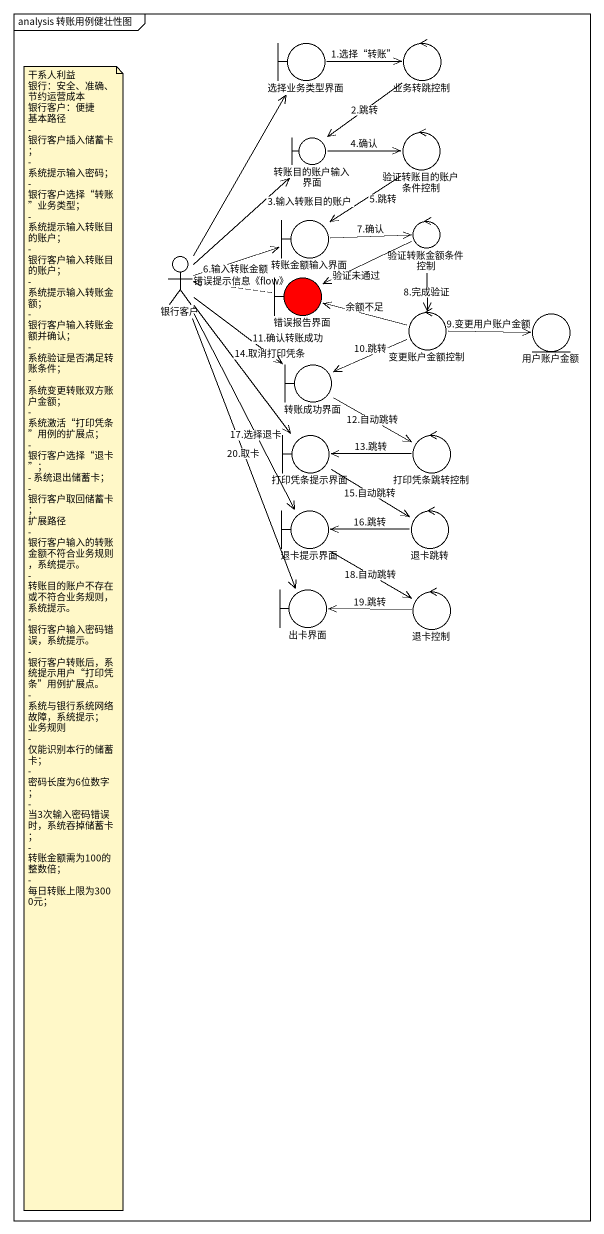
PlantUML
@startuml
mainframe analysis 转账用例健壮性图
boundary 选择业务类型界面
control 业务转跳控制
boundary 转账目的账户输入界面
control 验证转账目的账户条件控制
boundary 转账金额输入界面
control 验证转账金额条件控制
actor 银行客户
boundary 错误报告界面 #FF0000
control 变更账户金额控制
entity 用户账户金额
boundary 转账成功界面
boundary 打印凭条提示界面
control 打印凭条跳转控制
boundary 退卡提示界面
control 退卡跳转
boundary 出卡界面
control 退卡控制
选择业务类型界面 -right-> 业务转跳控制 : 1.选择“转账”
业务转跳控制 --> 转账目的账户输入界面 : 2.跳转
转账目的账户输入界面 -right-> 验证转账目的账户条件控制 : 4.确认
验证转账目的账户条件控制 --> 转账金额输入界面 : 5.跳转
转账金额输入界面 -right-> 验证转账金额条件控制 : 7.确认
验证转账金额条件控制 -left-> 错误报告界面 : 验证未通过
验证转账金额条件控制 --> 变更账户金额控制 : 8.完成验证
银行客户 -up-> 选择业务类型界面
银行客户 -up-> 转账目的账户输入界面 : 3.输入转账目的账户
银行客户 -right-> 转账金额输入界面 : 6.输入转账金额
银行客户 --> 转账成功界面 : 11.确认转账成功
银行客户 --> 打印凭条提示界面 : 14.取消打印凭条
银行客户 --> 退卡提示界面 : 17.选择退卡
银行客户 --> 出卡界面 : 20.取卡
错误报告界面 .left.> 银行客户 : 错误提示信息《flow》
变更账户金额控制 -left-> 错误报告界面 : 余额不足
变更账户金额控制 -right-> 用户账户金额 : 9.变更用户账户金额
变更账户金额控制 -left-> 转账成功界面 : 10.跳转
转账成功界面 -right-> 打印凭条跳转控制 : 12.自动跳转
打印凭条提示界面 --> 退卡跳转 : 15.自动跳转
打印凭条跳转控制 -left-> 打印凭条提示界面 : 13.跳转
退卡提示界面 --> 退卡控制 : 18.自动跳转
退卡跳转 -left-> 退卡提示界面 : 16.跳转
退卡控制 -left-> 出卡界面 : 19.跳转
note as N1
  干系人利益
  银行：安全、准确、节约运营成本
  银行客户：便捷
  基本路径
  - 银行客户插入储蓄卡；
  - 系统提示输入密码；
  - 银行客户选择“转账”业务类型；
  - 系统提示输入转账目的账户；
  - 银行客户输入转账目的账户；
  - 系统提示输入转账金额；
  - 银行客户输入转账金额并确认；
  - 系统验证是否满足转账条件；
  - 系统变更转账双方账户金额；
  - 系统激活“打印凭条”用例的扩展点；
  - 银行客户选择“退卡”；
  - 系统退出储蓄卡；
  - 银行客户取回储蓄卡；
  扩展路径
  - 银行客户输入的转账金额不符合业务规则，系统提示。
  - 转账目的账户不存在或不符合业务规则，系统提示。
  - 银行客户输入密码错误，系统提示。
  - 银行客户转账后，系统提示用户“打印凭条”用例扩展点。
  - 系统与银行系统网络故障，系统提示；
  业务规则
  - 仅能识别本行的储蓄卡；
  - 密码长度为6位数字；
  - 当3次输入密码错误时，系统吞掉储蓄卡；
  - 转账金额需为100的整数倍；
  - 每日转账上限为3000元；
end note
@enduml
